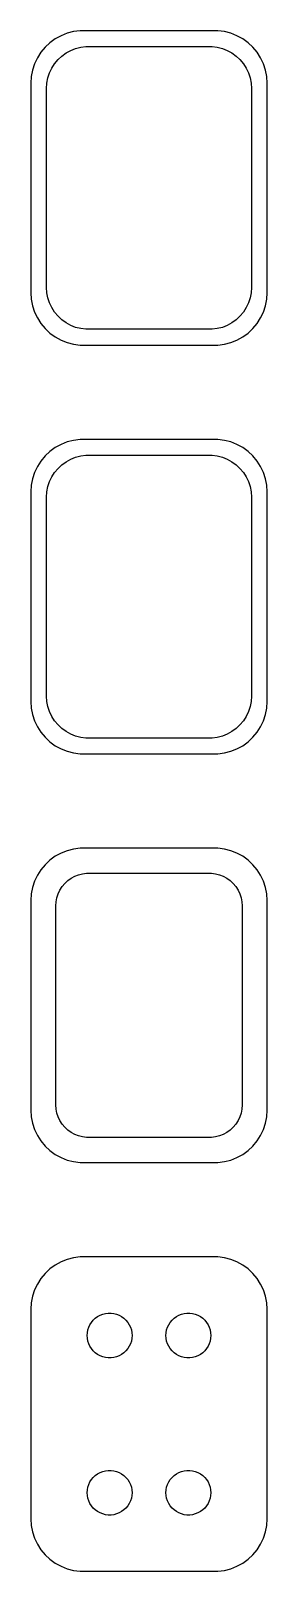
# Model space of a CAD drawing. Header units: metres. Extents: x -11 to 11, y 141 to 288.
import ezdxf

# ---------------------------------------------------------------- set-up
doc = ezdxf.new("R2010")
doc.units = ezdxf.units.M

msp = doc.modelspace()

# ---------------------------------------------------------------- linework, layer by layer
for p, q in [((-9.43712, 286.853), (-9.89484, 286.423)), ((-8.92912, 287.222), (-9.43712, 286.853)), ((-8.37889, 287.524), (-8.92912, 287.222)), ((-7.79507, 287.755), (-8.37889, 287.524)), ((-7.1869, 287.911), (-7.79507, 287.755)), ((-6.56395, 287.99), (-7.1869, 287.911)), ((6.56395, 287.99), (-6.56395, 287.99)), ((7.1869, 287.911), (6.56395, 287.99)), ((7.79507, 287.755), (7.1869, 287.911)), ((8.37889, 287.524), (7.79507, 287.755)), ((8.92912, 287.222), (8.37889, 287.524)), ((9.43712, 286.853), (8.92912, 287.222)), ((9.89484, 286.423), (9.43712, 286.853)), ((-10.6315, 285.409), (-10.8989, 284.841)), ((-10.2951, 285.939), (-10.6315, 285.409)), ((-9.89484, 286.423), (-10.2951, 285.939)), ((-8.98605, 284.851), (-8.66586, 285.238)), ((-8.66586, 285.238), (-8.29968, 285.582)), ((-8.29968, 285.582), (-7.8933, 285.877)), ((-7.8933, 285.877), (-7.45311, 286.119)), ((-7.45311, 286.119), (-6.98605, 286.304)), ((-6.98605, 286.304), (-6.49951, 286.429)), ((-6.49951, 286.429), (-6.00116, 286.492)), ((-6.00116, 286.492), (6.00116, 286.492)), ((6.00116, 286.492), (6.49951, 286.429)), ((6.49951, 286.429), (6.98605, 286.304)), ((6.98605, 286.304), (7.45311, 286.119)), ((7.45311, 286.119), (7.8933, 285.877)), ((7.8933, 285.877), (8.29968, 285.582)), ((8.29968, 285.582), (8.66586, 285.238)), ((8.66586, 285.238), (8.98605, 284.851)), ((10.2951, 285.939), (9.89484, 286.423)), ((10.6315, 285.409), (10.2951, 285.939)), ((10.8989, 284.841), (10.6315, 285.409)), ((-11.0929, 284.243), (-11.2106, 283.627)), ((-10.8989, 284.841), (-11.0929, 284.243)), ((-9.62433, 283.495), (-9.4691, 283.972)), ((-9.4691, 283.972), (-9.25522, 284.427)), ((-9.25522, 284.427), (-8.98605, 284.851)), ((8.98605, 284.851), (9.25522, 284.427)), ((9.25522, 284.427), (9.4691, 283.972)), ((9.4691, 283.972), (9.62433, 283.495)), ((11.0929, 284.243), (10.8989, 284.841)), ((11.2106, 283.627), (11.0929, 284.243)), ((-11.2106, 283.627), (-11.25, 283)), ((-11.25, 283), (-11.25, 263)), ((-9.75, 282.5), (-9.71844, 283.001)), ((-9.75, 263.5), (-9.75, 282.5)), ((-9.71844, 283.001), (-9.62433, 283.495)), ((9.62433, 283.495), (9.71844, 283.001)), ((9.71844, 283.001), (9.75, 282.5)), ((9.75, 282.5), (9.75, 263.5)), ((11.25, 283), (11.2106, 283.627)), ((11.25, 263), (11.25, 283)), ((-9.71844, 262.999), (-9.75, 263.5)), ((9.75, 263.5), (9.71844, 262.999)), ((-11.25, 263), (-11.2106, 262.373)), ((-11.2106, 262.373), (-11.0929, 261.757)), ((-11.0929, 261.757), (-10.8989, 261.159)), ((-9.62433, 262.505), (-9.71844, 262.999)), ((-9.4691, 262.028), (-9.62433, 262.505)), ((-9.25522, 261.573), (-9.4691, 262.028)), ((9.4691, 262.028), (9.25522, 261.573)), ((9.62433, 262.505), (9.4691, 262.028)), ((9.71844, 262.999), (9.62433, 262.505)), ((10.8989, 261.159), (11.0929, 261.757)), ((11.0929, 261.757), (11.2106, 262.373)), ((11.2106, 262.373), (11.25, 263)), ((-10.8989, 261.159), (-10.6315, 260.591)), ((-10.6315, 260.591), (-10.2951, 260.061)), ((-8.98605, 261.149), (-9.25522, 261.573)), ((-8.66586, 260.762), (-8.98605, 261.149)), ((-8.29968, 260.418), (-8.66586, 260.762)), ((-7.8933, 260.123), (-8.29968, 260.418)), ((8.29968, 260.418), (7.8933, 260.123)), ((8.66586, 260.762), (8.29968, 260.418)), ((8.98605, 261.149), (8.66586, 260.762)), ((9.25522, 261.573), (8.98605, 261.149)), ((10.2951, 260.061), (10.6315, 260.591)), ((10.6315, 260.591), (10.8989, 261.159)), ((-10.2951, 260.061), (-9.89484, 259.577)), ((-9.89484, 259.577), (-9.43712, 259.147)), ((-9.43712, 259.147), (-8.92912, 258.778)), ((-8.92912, 258.778), (-8.37889, 258.476)), ((-7.45311, 259.881), (-7.8933, 260.123)), ((-6.98605, 259.696), (-7.45311, 259.881)), ((-6.49951, 259.571), (-6.98605, 259.696)), ((-6.00116, 259.508), (-6.49951, 259.571)), ((6.00116, 259.508), (-6.00116, 259.508)), ((6.49951, 259.571), (6.00116, 259.508)), ((6.98605, 259.696), (6.49951, 259.571)), ((7.45311, 259.881), (6.98605, 259.696)), ((7.8933, 260.123), (7.45311, 259.881)), ((8.37889, 258.476), (8.92912, 258.778)), ((8.92912, 258.778), (9.43712, 259.147)), ((9.43712, 259.147), (9.89484, 259.577)), ((9.89484, 259.577), (10.2951, 260.061)), ((-8.37889, 258.476), (-7.79507, 258.245)), ((-7.79507, 258.245), (-7.1869, 258.089)), ((-7.1869, 258.089), (-6.56395, 258.01)), ((-6.56395, 258.01), (6.56395, 258.01)), ((6.56395, 258.01), (7.1869, 258.089)), ((7.1869, 258.089), (7.79507, 258.245)), ((7.79507, 258.245), (8.37889, 258.476)), ((-8.37889, 248.524), (-8.92912, 248.222)), ((-7.79507, 248.755), (-8.37889, 248.524)), ((-7.1869, 248.911), (-7.79507, 248.755)), ((-6.56395, 248.99), (-7.1869, 248.911)), ((6.56395, 248.99), (-6.56395, 248.99)), ((7.1869, 248.911), (6.56395, 248.99)), ((7.79507, 248.755), (7.1869, 248.911)), ((8.37889, 248.524), (7.79507, 248.755)), ((8.92912, 248.222), (8.37889, 248.524)), ((-10.2951, 246.939), (-10.6315, 246.409)), ((-9.89484, 247.423), (-10.2951, 246.939)), ((-9.43712, 247.853), (-9.89484, 247.423)), ((-8.92912, 248.222), (-9.43712, 247.853)), ((-7.8933, 246.877), (-7.45311, 247.119)), ((-7.45311, 247.119), (-6.98605, 247.304)), ((-6.98605, 247.304), (-6.49951, 247.429)), ((-6.49951, 247.429), (-6.00116, 247.492)), ((-6.00116, 247.492), (6.00116, 247.492)), ((6.00116, 247.492), (6.49951, 247.429)), ((6.49951, 247.429), (6.98605, 247.304)), ((6.98605, 247.304), (7.45311, 247.119)), ((7.45311, 247.119), (7.8933, 246.877)), ((9.43712, 247.853), (8.92912, 248.222)), ((9.89484, 247.423), (9.43712, 247.853)), ((10.2951, 246.939), (9.89484, 247.423)), ((10.6315, 246.409), (10.2951, 246.939)), ((-10.8989, 245.841), (-11.0929, 245.243)), ((-10.6315, 246.409), (-10.8989, 245.841)), ((-9.25522, 245.427), (-8.98605, 245.851)), ((-8.98605, 245.851), (-8.66586, 246.238)), ((-8.66586, 246.238), (-8.29968, 246.582)), ((-8.29968, 246.582), (-7.8933, 246.877)), ((7.8933, 246.877), (8.29968, 246.582)), ((8.29968, 246.582), (8.66586, 246.238)), ((8.66586, 246.238), (8.98605, 245.851)), ((8.98605, 245.851), (9.25522, 245.427)), ((10.8989, 245.841), (10.6315, 246.409)), ((11.0929, 245.243), (10.8989, 245.841)), ((-11.2106, 244.627), (-11.25, 244)), ((-11.25, 244), (-11.25, 224)), ((-11.0929, 245.243), (-11.2106, 244.627)), ((-9.75, 243.5), (-9.71844, 244.001)), ((-9.71844, 244.001), (-9.62433, 244.495)), ((-9.62433, 244.495), (-9.4691, 244.972)), ((-9.4691, 244.972), (-9.25522, 245.427)), ((9.25522, 245.427), (9.4691, 244.972)), ((9.4691, 244.972), (9.62433, 244.495)), ((9.62433, 244.495), (9.71844, 244.001)), ((9.71844, 244.001), (9.75, 243.5)), ((11.2106, 244.627), (11.0929, 245.243)), ((11.25, 244), (11.2106, 244.627)), ((11.25, 224), (11.25, 244)), ((-9.75, 224.5), (-9.75, 243.5)), ((9.75, 243.5), (9.75, 224.5)), ((-11.25, 224), (-11.2106, 223.373)), ((-9.71844, 223.999), (-9.75, 224.5)), ((-9.62433, 223.505), (-9.71844, 223.999)), ((-9.4691, 223.028), (-9.62433, 223.505)), ((9.62433, 223.505), (9.4691, 223.028)), ((9.71844, 223.999), (9.62433, 223.505)), ((9.75, 224.5), (9.71844, 223.999)), ((11.2106, 223.373), (11.25, 224)), ((-11.2106, 223.373), (-11.0929, 222.757)), ((-11.0929, 222.757), (-10.8989, 222.159)), ((-10.8989, 222.159), (-10.6315, 221.591)), ((-9.25522, 222.573), (-9.4691, 223.028)), ((-8.98605, 222.149), (-9.25522, 222.573)), ((-8.66586, 221.762), (-8.98605, 222.149)), ((8.98605, 222.149), (8.66586, 221.762)), ((9.25522, 222.573), (8.98605, 222.149)), ((9.4691, 223.028), (9.25522, 222.573)), ((10.6315, 221.591), (10.8989, 222.159)), ((10.8989, 222.159), (11.0929, 222.757)), ((11.0929, 222.757), (11.2106, 223.373)), ((-10.6315, 221.591), (-10.2951, 221.061)), ((-10.2951, 221.061), (-9.89484, 220.577)), ((-9.89484, 220.577), (-9.43712, 220.147)), ((-8.29968, 221.418), (-8.66586, 221.762)), ((-7.8933, 221.123), (-8.29968, 221.418)), ((-7.45311, 220.881), (-7.8933, 221.123)), ((-6.98605, 220.696), (-7.45311, 220.881)), ((-6.49951, 220.571), (-6.98605, 220.696)), ((-6.00116, 220.508), (-6.49951, 220.571)), ((6.00116, 220.508), (-6.00116, 220.508)), ((6.49951, 220.571), (6.00116, 220.508)), ((6.98605, 220.696), (6.49951, 220.571)), ((7.45311, 220.881), (6.98605, 220.696)), ((7.8933, 221.123), (7.45311, 220.881)), ((8.29968, 221.418), (7.8933, 221.123)), ((8.66586, 221.762), (8.29968, 221.418)), ((9.43712, 220.147), (9.89484, 220.577)), ((9.89484, 220.577), (10.2951, 221.061)), ((10.2951, 221.061), (10.6315, 221.591)), ((-9.43712, 220.147), (-8.92912, 219.778)), ((-8.92912, 219.778), (-8.37889, 219.476)), ((-8.37889, 219.476), (-7.79507, 219.245)), ((-7.79507, 219.245), (-7.1869, 219.089)), ((-7.1869, 219.089), (-6.56395, 219.01)), ((-6.56395, 219.01), (6.56395, 219.01)), ((6.56395, 219.01), (7.1869, 219.089)), ((7.1869, 219.089), (7.79507, 219.245)), ((7.79507, 219.245), (8.37889, 219.476)), ((8.37889, 219.476), (8.92912, 219.778)), ((8.92912, 219.778), (9.43712, 220.147)), ((-9.43712, 208.853), (-9.89484, 208.423)), ((-8.92912, 209.222), (-9.43712, 208.853)), ((-8.37889, 209.524), (-8.92912, 209.222)), ((-7.79507, 209.755), (-8.37889, 209.524)), ((-7.1869, 209.911), (-7.79507, 209.755)), ((-6.56395, 209.99), (-7.1869, 209.911)), ((6.56395, 209.99), (-6.56395, 209.99)), ((7.1869, 209.911), (6.56395, 209.99)), ((7.79507, 209.755), (7.1869, 209.911)), ((8.37889, 209.524), (7.79507, 209.755)), ((8.92912, 209.222), (8.37889, 209.524)), ((9.43712, 208.853), (8.92912, 209.222)), ((9.89484, 208.423), (9.43712, 208.853)), ((-10.6315, 207.409), (-10.8989, 206.841)), ((-10.2951, 207.939), (-10.6315, 207.409)), ((-9.89484, 208.423), (-10.2951, 207.939)), ((-7.41798, 207.128), (-7.07541, 207.317)), ((-7.07541, 207.317), (-6.71194, 207.461)), ((-6.71194, 207.461), (-6.3333, 207.558)), ((-6.3333, 207.558), (-5.94545, 207.607)), ((-5.94545, 207.607), (5.94545, 207.607)), ((5.94545, 207.607), (6.3333, 207.558)), ((6.3333, 207.558), (6.71194, 207.461)), ((6.71194, 207.461), (7.07541, 207.317)), ((7.07541, 207.317), (7.41798, 207.128)), ((10.2951, 207.939), (9.89484, 208.423)), ((10.6315, 207.409), (10.2951, 207.939)), ((10.8989, 206.841), (10.6315, 207.409)), ((-11.0929, 206.243), (-11.2106, 205.627)), ((-10.8989, 206.841), (-11.0929, 206.243)), ((-8.64432, 205.646), (-8.47786, 206)), ((-8.47786, 206), (-8.2684, 206.33)), ((-8.2684, 206.33), (-8.01921, 206.631)), ((-8.01921, 206.631), (-7.73424, 206.899)), ((-7.73424, 206.899), (-7.41798, 207.128)), ((7.41798, 207.128), (7.73424, 206.899)), ((7.73424, 206.899), (8.01921, 206.631)), ((8.01921, 206.631), (8.2684, 206.33)), ((8.2684, 206.33), (8.47786, 206)), ((8.47786, 206), (8.64432, 205.646)), ((11.0929, 206.243), (10.8989, 206.841)), ((11.2106, 205.627), (11.0929, 206.243)), ((-11.2106, 205.627), (-11.25, 205)), ((-11.25, 205), (-11.25, 185)), ((-8.86292, 204.5), (-8.83836, 204.89)), ((-8.86292, 185.5), (-8.86292, 204.5)), ((-8.83836, 204.89), (-8.76512, 205.274)), ((-8.76512, 205.274), (-8.64432, 205.646)), ((8.64432, 205.646), (8.76512, 205.274)), ((8.76512, 205.274), (8.83836, 204.89)), ((8.83836, 204.89), (8.86292, 204.5)), ((8.86292, 204.5), (8.86292, 185.5)), ((11.25, 205), (11.2106, 205.627)), ((11.25, 185), (11.25, 205)), ((-8.83836, 185.11), (-8.86292, 185.5)), ((8.86292, 185.5), (8.83836, 185.11)), ((-11.25, 185), (-11.2106, 184.373)), ((-11.2106, 184.373), (-11.0929, 183.757)), ((-11.0929, 183.757), (-10.8989, 183.159)), ((-8.76512, 184.726), (-8.83836, 185.11)), ((-8.64432, 184.354), (-8.76512, 184.726)), ((-8.47786, 184), (-8.64432, 184.354)), ((-8.2684, 183.67), (-8.47786, 184)), ((8.47786, 184), (8.2684, 183.67)), ((8.64432, 184.354), (8.47786, 184)), ((8.76512, 184.726), (8.64432, 184.354)), ((8.83836, 185.11), (8.76512, 184.726)), ((10.8989, 183.159), (11.0929, 183.757)), ((11.0929, 183.757), (11.2106, 184.373)), ((11.2106, 184.373), (11.25, 185)), ((-10.8989, 183.159), (-10.6315, 182.591)), ((-10.6315, 182.591), (-10.2951, 182.061)), ((-8.01921, 183.369), (-8.2684, 183.67)), ((-7.73424, 183.101), (-8.01921, 183.369)), ((-7.41798, 182.872), (-7.73424, 183.101)), ((-7.07541, 182.683), (-7.41798, 182.872)), ((-6.71194, 182.539), (-7.07541, 182.683)), ((-6.3333, 182.442), (-6.71194, 182.539)), ((-5.94545, 182.393), (-6.3333, 182.442)), ((5.94545, 182.393), (-5.94545, 182.393)), ((6.3333, 182.442), (5.94545, 182.393)), ((6.71194, 182.539), (6.3333, 182.442)), ((7.07541, 182.683), (6.71194, 182.539)), ((7.41798, 182.872), (7.07541, 182.683)), ((7.73424, 183.101), (7.41798, 182.872)), ((8.01921, 183.369), (7.73424, 183.101)), ((8.2684, 183.67), (8.01921, 183.369)), ((10.2951, 182.061), (10.6315, 182.591)), ((10.6315, 182.591), (10.8989, 183.159)), ((-10.2951, 182.061), (-9.89484, 181.577)), ((-9.89484, 181.577), (-9.43712, 181.147)), ((-9.43712, 181.147), (-8.92912, 180.778)), ((8.92912, 180.778), (9.43712, 181.147)), ((9.43712, 181.147), (9.89484, 181.577)), ((9.89484, 181.577), (10.2951, 182.061)), ((-8.92912, 180.778), (-8.37889, 180.476)), ((-8.37889, 180.476), (-7.79507, 180.245)), ((-7.79507, 180.245), (-7.1869, 180.089)), ((-7.1869, 180.089), (-6.56395, 180.01)), ((-6.56395, 180.01), (6.56395, 180.01)), ((6.56395, 180.01), (7.1869, 180.089)), ((7.1869, 180.089), (7.79507, 180.245)), ((7.79507, 180.245), (8.37889, 180.476)), ((8.37889, 180.476), (8.92912, 180.778)), ((-8.37889, 170.524), (-8.92912, 170.222)), ((-7.79507, 170.755), (-8.37889, 170.524)), ((-7.1869, 170.911), (-7.79507, 170.755)), ((-6.56395, 170.99), (-7.1869, 170.911)), ((6.56395, 170.99), (-6.56395, 170.99)), ((7.1869, 170.911), (6.56395, 170.99)), ((7.79507, 170.755), (7.1869, 170.911)), ((8.37889, 170.524), (7.79507, 170.755)), ((8.92912, 170.222), (8.37889, 170.524)), ((-9.89484, 169.423), (-10.2951, 168.939)), ((-9.43712, 169.853), (-9.89484, 169.423)), ((-8.92912, 170.222), (-9.43712, 169.853)), ((9.43712, 169.853), (8.92912, 170.222)), ((9.89484, 169.423), (9.43712, 169.853)), ((10.2951, 168.939), (9.89484, 169.423)), ((-10.8989, 167.841), (-11.0929, 167.243)), ((-10.6315, 168.409), (-10.8989, 167.841)), ((-10.2951, 168.939), (-10.6315, 168.409)), ((10.6315, 168.409), (10.2951, 168.939)), ((10.8989, 167.841), (10.6315, 168.409)), ((11.0929, 167.243), (10.8989, 167.841)), ((-11.2106, 166.627), (-11.25, 166)), ((-11.0929, 167.243), (-11.2106, 166.627)), ((11.2106, 166.627), (11.0929, 167.243)), ((11.25, 166), (11.2106, 166.627)), ((-11.25, 166), (-11.25, 146)), ((-5.62117, 164.529), (-5.47748, 164.755)), ((-5.47748, 164.755), (-5.30655, 164.962)), ((-5.30655, 164.962), (-5.11108, 165.145)), ((-5.11108, 165.145), (-4.89413, 165.303)), ((-4.89413, 165.303), (-4.65915, 165.432)), ((-4.65915, 165.432), (-4.40984, 165.531)), ((-4.40984, 165.531), (-4.1501, 165.597)), ((-4.1501, 165.597), (-3.88406, 165.631)), ((-3.88406, 165.631), (-3.61592, 165.631)), ((-3.61592, 165.631), (-3.34988, 165.597)), ((-3.34988, 165.597), (-3.09015, 165.531)), ((-3.09015, 165.531), (-2.84084, 165.432)), ((-2.84084, 165.432), (-2.60585, 165.303)), ((-2.60585, 165.303), (-2.3889, 165.145)), ((-2.3889, 165.145), (-2.19344, 164.962)), ((-2.19344, 164.962), (-2.02251, 164.755)), ((-2.02251, 164.755), (-1.87881, 164.529)), ((1.87881, 164.529), (2.02251, 164.755)), ((2.02251, 164.755), (2.19344, 164.962)), ((2.19344, 164.962), (2.3889, 165.145)), ((2.3889, 165.145), (2.60585, 165.303)), ((2.60585, 165.303), (2.84084, 165.432)), ((2.84084, 165.432), (3.09015, 165.531)), ((3.09015, 165.531), (3.34988, 165.597)), ((3.34988, 165.597), (3.61592, 165.631)), ((3.61592, 165.631), (3.88406, 165.631)), ((3.88406, 165.631), (4.1501, 165.597)), ((4.1501, 165.597), (4.40984, 165.531)), ((4.40984, 165.531), (4.65915, 165.432)), ((4.65915, 165.432), (4.89413, 165.303)), ((4.89413, 165.303), (5.11108, 165.145)), ((5.11108, 165.145), (5.30655, 164.962)), ((5.30655, 164.962), (5.47748, 164.755)), ((5.47748, 164.755), (5.62117, 164.529)), ((11.25, 146), (11.25, 166)), ((-5.88528, 163.5), (-5.86845, 163.768)), ((-5.86845, 163.232), (-5.88528, 163.5)), ((-5.86845, 163.768), (-5.81821, 164.031)), ((-5.81821, 162.969), (-5.86845, 163.232)), ((-5.81821, 164.031), (-5.73534, 164.286)), ((-5.73534, 164.286), (-5.62117, 164.529)), ((-1.87881, 164.529), (-1.76465, 164.286)), ((-1.76465, 164.286), (-1.68178, 164.031)), ((-1.68178, 164.031), (-1.63153, 163.768)), ((-1.63153, 163.232), (-1.68178, 162.969)), ((-1.63153, 163.768), (-1.6147, 163.5)), ((-1.6147, 163.5), (-1.63153, 163.232)), ((1.6147, 163.5), (1.63153, 163.768)), ((1.63153, 163.232), (1.6147, 163.5)), ((1.63153, 163.768), (1.68178, 164.031)), ((1.68178, 162.969), (1.63153, 163.232)), ((1.68178, 164.031), (1.76465, 164.286)), ((1.76465, 164.286), (1.87881, 164.529)), ((5.62117, 164.529), (5.73534, 164.286)), ((5.73534, 164.286), (5.81821, 164.031)), ((5.81821, 164.031), (5.86845, 163.768)), ((5.86845, 163.232), (5.81821, 162.969)), ((5.86845, 163.768), (5.88528, 163.5)), ((5.88528, 163.5), (5.86845, 163.232)), ((-5.73534, 162.714), (-5.81821, 162.969)), ((-5.62117, 162.471), (-5.73534, 162.714)), ((-5.47748, 162.245), (-5.62117, 162.471)), ((-5.30655, 162.038), (-5.47748, 162.245)), ((-5.11108, 161.855), (-5.30655, 162.038)), ((-4.89413, 161.697), (-5.11108, 161.855)), ((-4.65915, 161.568), (-4.89413, 161.697)), ((-2.60585, 161.697), (-2.84084, 161.568)), ((-2.3889, 161.855), (-2.60585, 161.697)), ((-2.19344, 162.038), (-2.3889, 161.855)), ((-2.02251, 162.245), (-2.19344, 162.038)), ((-1.87881, 162.471), (-2.02251, 162.245)), ((-1.76465, 162.714), (-1.87881, 162.471)), ((-1.68178, 162.969), (-1.76465, 162.714)), ((1.76465, 162.714), (1.68178, 162.969)), ((1.87881, 162.471), (1.76465, 162.714)), ((2.02251, 162.245), (1.87881, 162.471)), ((2.19344, 162.038), (2.02251, 162.245)), ((2.3889, 161.855), (2.19344, 162.038)), ((2.60585, 161.697), (2.3889, 161.855)), ((2.84084, 161.568), (2.60585, 161.697)), ((4.89413, 161.697), (4.65915, 161.568)), ((5.11108, 161.855), (4.89413, 161.697)), ((5.30655, 162.038), (5.11108, 161.855)), ((5.47748, 162.245), (5.30655, 162.038)), ((5.62117, 162.471), (5.47748, 162.245)), ((5.73534, 162.714), (5.62117, 162.471)), ((5.81821, 162.969), (5.73534, 162.714)), ((-4.40984, 161.469), (-4.65915, 161.568)), ((-4.1501, 161.403), (-4.40984, 161.469)), ((-3.88406, 161.369), (-4.1501, 161.403)), ((-3.61592, 161.369), (-3.88406, 161.369)), ((-3.34988, 161.403), (-3.61592, 161.369)), ((-3.09015, 161.469), (-3.34988, 161.403)), ((-2.84084, 161.568), (-3.09015, 161.469)), ((3.09015, 161.469), (2.84084, 161.568)), ((3.34988, 161.403), (3.09015, 161.469)), ((3.61592, 161.369), (3.34988, 161.403)), ((3.88406, 161.369), (3.61592, 161.369)), ((4.1501, 161.403), (3.88406, 161.369)), ((4.40984, 161.469), (4.1501, 161.403)), ((4.65915, 161.568), (4.40984, 161.469)), ((-5.47748, 149.755), (-5.30655, 149.962)), ((-5.30655, 149.962), (-5.11108, 150.145)), ((-5.11108, 150.145), (-4.89413, 150.303)), ((-4.89413, 150.303), (-4.65915, 150.432)), ((-4.65915, 150.432), (-4.40984, 150.531)), ((-4.40984, 150.531), (-4.1501, 150.597)), ((-4.1501, 150.597), (-3.88406, 150.631)), ((-3.88406, 150.631), (-3.61592, 150.631)), ((-3.61592, 150.631), (-3.34988, 150.597)), ((-3.34988, 150.597), (-3.09015, 150.531)), ((-3.09015, 150.531), (-2.84084, 150.432)), ((-2.84084, 150.432), (-2.60585, 150.303)), ((-2.60585, 150.303), (-2.3889, 150.145)), ((-2.3889, 150.145), (-2.19344, 149.962)), ((-2.19344, 149.962), (-2.02251, 149.755)), ((2.02251, 149.755), (2.19344, 149.962)), ((2.19344, 149.962), (2.3889, 150.145)), ((2.3889, 150.145), (2.60585, 150.303)), ((2.60585, 150.303), (2.84084, 150.432)), ((2.84084, 150.432), (3.09015, 150.531)), ((3.09015, 150.531), (3.34988, 150.597)), ((3.34988, 150.597), (3.61592, 150.631)), ((3.61592, 150.631), (3.88406, 150.631)), ((3.88406, 150.631), (4.1501, 150.597)), ((4.1501, 150.597), (4.40984, 150.531)), ((4.40984, 150.531), (4.65915, 150.432)), ((4.65915, 150.432), (4.89413, 150.303)), ((4.89413, 150.303), (5.11108, 150.145)), ((5.11108, 150.145), (5.30655, 149.962)), ((5.30655, 149.962), (5.47748, 149.755)), ((-5.88528, 148.5), (-5.86845, 148.768)), ((-5.86845, 148.232), (-5.88528, 148.5)), ((-5.86845, 148.768), (-5.81821, 149.031)), ((-5.81821, 149.031), (-5.73534, 149.286)), ((-5.73534, 149.286), (-5.62117, 149.529)), ((-5.62117, 149.529), (-5.47748, 149.755)), ((-2.02251, 149.755), (-1.87881, 149.529)), ((-1.87881, 149.529), (-1.76465, 149.286)), ((-1.76465, 149.286), (-1.68178, 149.031)), ((-1.68178, 149.031), (-1.63153, 148.768)), ((-1.63153, 148.768), (-1.6147, 148.5)), ((-1.6147, 148.5), (-1.63153, 148.232)), ((1.6147, 148.5), (1.63153, 148.768)), ((1.63153, 148.232), (1.6147, 148.5)), ((1.63153, 148.768), (1.68178, 149.031)), ((1.68178, 149.031), (1.76465, 149.286)), ((1.76465, 149.286), (1.87881, 149.529)), ((1.87881, 149.529), (2.02251, 149.755)), ((5.47748, 149.755), (5.62117, 149.529)), ((5.62117, 149.529), (5.73534, 149.286)), ((5.73534, 149.286), (5.81821, 149.031)), ((5.81821, 149.031), (5.86845, 148.768)), ((5.86845, 148.768), (5.88528, 148.5)), ((5.88528, 148.5), (5.86845, 148.232)), ((-5.81821, 147.969), (-5.86845, 148.232)), ((-5.73534, 147.714), (-5.81821, 147.969)), ((-5.62117, 147.471), (-5.73534, 147.714)), ((-5.47748, 147.245), (-5.62117, 147.471)), ((-5.30655, 147.038), (-5.47748, 147.245)), ((-5.11108, 146.855), (-5.30655, 147.038)), ((-2.19344, 147.038), (-2.3889, 146.855)), ((-2.02251, 147.245), (-2.19344, 147.038)), ((-1.87881, 147.471), (-2.02251, 147.245)), ((-1.76465, 147.714), (-1.87881, 147.471)), ((-1.68178, 147.969), (-1.76465, 147.714)), ((-1.63153, 148.232), (-1.68178, 147.969)), ((1.68178, 147.969), (1.63153, 148.232)), ((1.76465, 147.714), (1.68178, 147.969)), ((1.87881, 147.471), (1.76465, 147.714)), ((2.02251, 147.245), (1.87881, 147.471)), ((2.19344, 147.038), (2.02251, 147.245)), ((2.3889, 146.855), (2.19344, 147.038)), ((5.30655, 147.038), (5.11108, 146.855)), ((5.47748, 147.245), (5.30655, 147.038)), ((5.62117, 147.471), (5.47748, 147.245)), ((5.73534, 147.714), (5.62117, 147.471)), ((5.81821, 147.969), (5.73534, 147.714)), ((5.86845, 148.232), (5.81821, 147.969)), ((-11.25, 146), (-11.2106, 145.373)), ((-4.89413, 146.697), (-5.11108, 146.855)), ((-4.65915, 146.568), (-4.89413, 146.697)), ((-4.40984, 146.469), (-4.65915, 146.568)), ((-4.1501, 146.403), (-4.40984, 146.469)), ((-3.88406, 146.369), (-4.1501, 146.403)), ((-3.61592, 146.369), (-3.88406, 146.369)), ((-3.34988, 146.403), (-3.61592, 146.369)), ((-3.09015, 146.469), (-3.34988, 146.403)), ((-2.84084, 146.568), (-3.09015, 146.469)), ((-2.60585, 146.697), (-2.84084, 146.568)), ((-2.3889, 146.855), (-2.60585, 146.697)), ((2.60585, 146.697), (2.3889, 146.855)), ((2.84084, 146.568), (2.60585, 146.697)), ((3.09015, 146.469), (2.84084, 146.568)), ((3.34988, 146.403), (3.09015, 146.469)), ((3.61592, 146.369), (3.34988, 146.403)), ((3.88406, 146.369), (3.61592, 146.369)), ((4.1501, 146.403), (3.88406, 146.369)), ((4.40984, 146.469), (4.1501, 146.403)), ((4.65915, 146.568), (4.40984, 146.469)), ((4.89413, 146.697), (4.65915, 146.568)), ((5.11108, 146.855), (4.89413, 146.697)), ((11.2106, 145.373), (11.25, 146)), ((-11.2106, 145.373), (-11.0929, 144.757)), ((-11.0929, 144.757), (-10.8989, 144.159)), ((-10.8989, 144.159), (-10.6315, 143.591)), ((10.6315, 143.591), (10.8989, 144.159)), ((10.8989, 144.159), (11.0929, 144.757)), ((11.0929, 144.757), (11.2106, 145.373)), ((-10.6315, 143.591), (-10.2951, 143.061)), ((-10.2951, 143.061), (-9.89484, 142.577)), ((-9.89484, 142.577), (-9.43712, 142.147)), ((9.43712, 142.147), (9.89484, 142.577)), ((9.89484, 142.577), (10.2951, 143.061)), ((10.2951, 143.061), (10.6315, 143.591)), ((-9.43712, 142.147), (-8.92912, 141.778)), ((-8.92912, 141.778), (-8.37889, 141.476)), ((-8.37889, 141.476), (-7.79507, 141.245)), ((-7.79507, 141.245), (-7.1869, 141.089)), ((7.1869, 141.089), (7.79507, 141.245)), ((7.79507, 141.245), (8.37889, 141.476)), ((8.37889, 141.476), (8.92912, 141.778)), ((8.92912, 141.778), (9.43712, 142.147)), ((-7.1869, 141.089), (-6.56395, 141.01)), ((-6.56395, 141.01), (6.56395, 141.01)), ((6.56395, 141.01), (7.1869, 141.089))]:
    msp.add_line(p, q)

doc.saveas('drawing.dxf')
